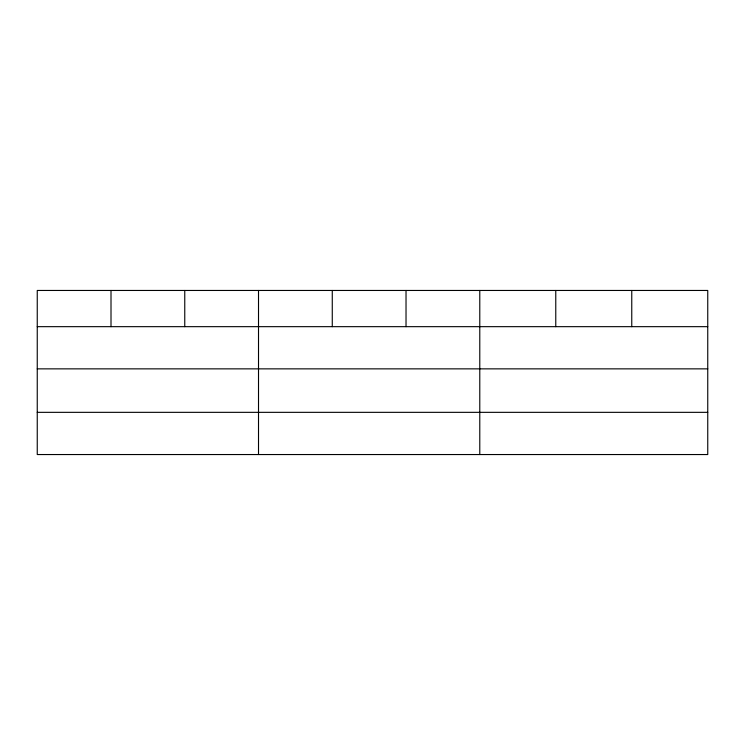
<?xml version="1.0" encoding="UTF-8"?>
<svg xmlns="http://www.w3.org/2000/svg" width="745" height="745" viewBox="0 0 745 745"><rect width="100%" height="100%" fill="white"/><g stroke="black" fill="none" stroke-linecap="round" stroke-linejoin="round"><path stroke-width="1.12" d="M707.75 368.859L707.75 290.457L37.25 290.457L37.25 454.543L707.75 454.543L707.75 368.859L37.25 368.859M37.25 326.664L707.75 326.664M37.25 412.339L707.75 412.339M631.76 290.457L631.76 326.664M555.77 290.457L555.77 326.664M479.78 290.457L479.78 454.543M406.025 290.457L406.025 326.664M332.27 290.457L332.27 326.664M258.515 290.457L258.515 454.543M184.76 290.457L184.76 326.664M111.005 290.457L111.005 326.664"/></g></svg>
